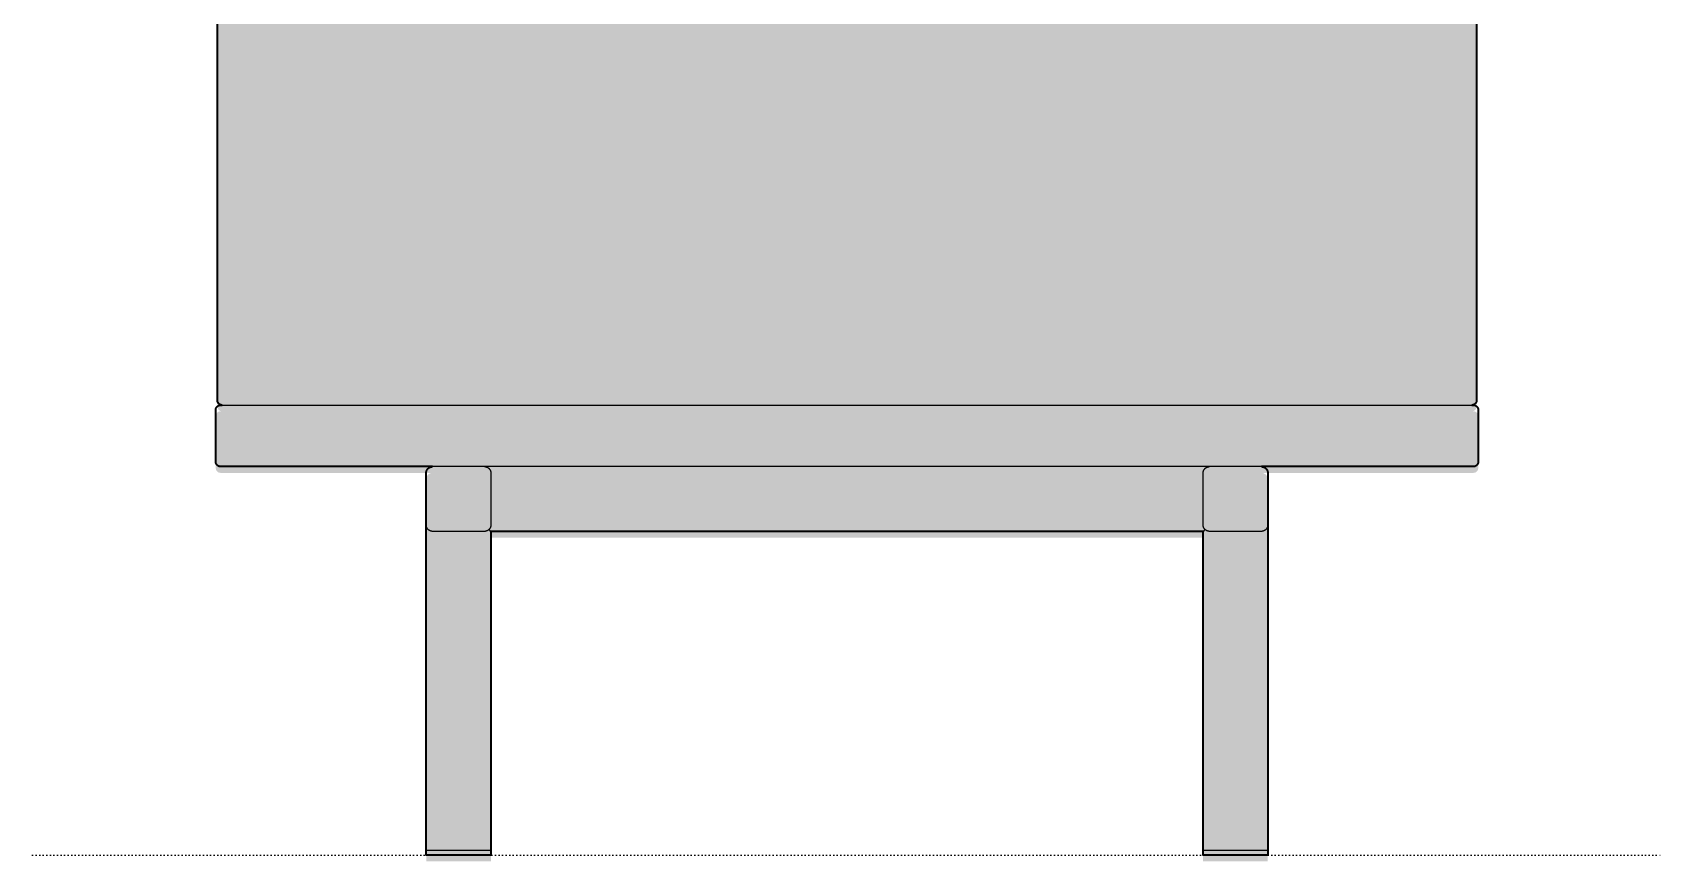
# Model space of a CAD drawing. Header units: millimetres. Extents: x 0 to 2136, y -783 to 512.
# Drawn here: x 1633 to 2136, y 0 to 256 of the extents above; entities that cross this region are included whole.
import ezdxf

# ---------------------------------------------------------------- set-up
doc = ezdxf.new("R2010")
doc.units = ezdxf.units.MM
doc.linetypes.add('Dots', pattern=[1, 0, -1])
doc.layers.add('Blocks', color=7, linetype='Continuous')
doc.layers.add('Blocks$Fill', color=7, linetype='Continuous', true_color=0xffffff)
for name, color, linetype, lineweight, true_color in [('Blocks$Inner', 7, 'Continuous', 25, 0x007f00), ('Blocks$Outline', 7, 'Continuous', 35, 0xff3f3f), ('Groud', 7, 'Dots', 25, 0x243775)]:
    doc.layers.add(name, color=color, linetype=linetype, lineweight=lineweight, true_color=true_color)

# ---------------------------------------------------------------- blocks, each defined once
blk = doc.blocks.new('Colour Floor Cabinet M w. glass door Side')
at = {"layer": 'Blocks$Fill'}
blk.add_hatch(color=256, dxfattribs=at).paths.add_polyline_path([(446.59, 135.62), (446.59, 119.52), (446.59, 119.47), (446.59, 119.42), (446.58, 119.37), (446.57, 119.32), (446.56, 119.27), (446.55, 119.22), (446.54, 119.17), (446.52, 119.12), (446.51, 119.07), (446.49, 119.02), (446.47, 118.98), (446.45, 118.93), (446.42, 118.88), (446.4, 118.84), (446.37, 118.79), (446.35, 118.75), (446.32, 118.71), (446.29, 118.67), (446.26, 118.63), (446.22, 118.59), (446.19, 118.55), (446.15, 118.51), (446.12, 118.48), (446.08, 118.44), (446.04, 118.41), (446, 118.38), (445.96, 118.35), (445.92, 118.32), (445.87, 118.29), (445.83, 118.27), (445.78, 118.24), (445.74, 118.22), (445.69, 118.2), (445.64, 118.18), (445.6, 118.16), (445.55, 118.14), (445.5, 118.13), (445.45, 118.12), (445.4, 118.11), (445.35, 118.1), (445.3, 118.09), (445.25, 118.08), (445.2, 118.08), (445.14, 118.07), (445.09, 118.07), (379.59, 118.07), (379.73, 118.07), (379.8, 118.06), (379.87, 118.06), (379.93, 118.04), (380, 118.03), (380.07, 118.02), (380.13, 118), (380.2, 117.98), (380.26, 117.96), (380.33, 117.93), (380.39, 117.91), (380.45, 117.88), (380.51, 117.85), (380.57, 117.82), (380.63, 117.78), (380.69, 117.75), (380.75, 117.71), (380.8, 117.67), (380.86, 117.63), (380.91, 117.58), (380.96, 117.54), (381.01, 117.49), (381.05, 117.44), (381.1, 117.39), (381.14, 117.34), (381.19, 117.28), (381.23, 117.23), (381.27, 117.17), (381.3, 117.11), (381.34, 117.05), (381.37, 116.99), (381.4, 116.93), (381.43, 116.87), (381.45, 116.81), (381.48, 116.74), (381.5, 116.68), (381.52, 116.61), (381.54, 116.55), (381.55, 116.48), (381.56, 116.41), (381.57, 116.35), (381.58, 116.28), (381.59, 116.21), (381.59, 116.14), (381.59, 116.07), (381.59, 100.07), (381.59, -0.43), (381.56, -0.43), (381.56, -0.43), (381.56, -0.43), (381.56, -0.43), (381.56, -0.43), (381.56, -0.43), (381.57, -0.43), (381.57, -0.43), (381.57, -0.43), (381.57, -0.43), (381.57, -0.44), (381.57, -0.44), (381.57, -0.44), (381.58, -0.44), (381.58, -0.44), (381.58, -0.44), (381.58, -0.44), (381.58, -0.44), (381.58, -0.44), (381.58, -0.45), (381.58, -0.45), (381.58, -0.45), (381.59, -0.45), (381.59, -0.45), (381.59, -0.45), (381.59, -0.45), (381.59, -0.46), (381.59, -0.46), (381.59, -0.46), (381.59, -0.46), (381.59, -0.46), (381.59, -0.46), (381.59, -0.47), (381.59, -0.47), (381.59, -0.47), (381.59, -0.47), (381.59, -0.47), (381.59, -0.47), (381.59, -0.48), (381.59, -1.88), (381.59, -1.88), (381.59, -1.88), (381.59, -1.88), (381.59, -1.88), (381.59, -1.89), (381.59, -1.89), (381.59, -1.89), (381.59, -1.89), (381.59, -1.89), (381.59, -1.89), (381.59, -1.9), (381.59, -1.9), (381.59, -1.9), (381.59, -1.9), (381.59, -1.9), (381.58, -1.9), (381.58, -1.91), (381.58, -1.91), (381.58, -1.91), (381.58, -1.91), (381.58, -1.91), (381.58, -1.91), (381.58, -1.91), (381.58, -1.91), (381.57, -1.92), (381.57, -1.92), (381.57, -1.92), (381.57, -1.92), (381.57, -1.92), (381.57, -1.92), (381.57, -1.92), (381.56, -1.92), (381.56, -1.92), (381.56, -1.92), (381.56, -1.92), (381.56, -1.92), (381.56, -1.92), (381.55, -1.92), (381.55, -1.93), (381.55, -1.93), (381.55, -1.93), (381.55, -1.93), (381.55, -1.93), (381.54, -1.93), (381.54, -1.93), (361.64, -1.93), (361.64, -1.93), (361.64, -1.93), (361.64, -1.93), (361.63, -1.93), (361.63, -1.93), (361.63, -1.92), (361.63, -1.92), (361.63, -1.92), (361.63, -1.92), (361.62, -1.92), (361.62, -1.92), (361.62, -1.92), (361.62, -1.92), (361.62, -1.92), (361.62, -1.92), (361.62, -1.92), (361.61, -1.92), (361.61, -1.92), (361.61, -1.92), (361.61, -1.91), (361.61, -1.91), (361.61, -1.91), (361.61, -1.91), (361.61, -1.91), (361.6, -1.91), (361.6, -1.91), (361.6, -1.91), (361.6, -1.9), (361.6, -1.9), (361.6, -1.9), (361.6, -1.9), (361.6, -1.9), (361.6, -1.9), (361.6, -1.89), (361.6, -1.89), (361.6, -1.89), (361.6, -1.89), (361.59, -1.89), (361.59, -1.89), (361.59, -1.88), (361.59, -1.88), (361.59, -1.88), (361.59, -1.88), (361.59, -1.88), (361.59, -1.88), (361.59, -0.47), (361.59, -0.47), (361.59, -0.47), (361.59, -0.47), (361.59, -0.47), (361.59, -0.47), (361.59, -0.46), (361.6, -0.46), (361.6, -0.46), (361.6, -0.46), (361.6, -0.46), (361.6, -0.46), (361.6, -0.45), (361.6, -0.45), (361.6, -0.45), (361.6, -0.45), (361.6, -0.45), (361.6, -0.45), (361.6, -0.45), (361.6, -0.44), (361.61, -0.44), (361.61, -0.44), (361.61, -0.44), (361.61, -0.44), (361.61, -0.44), (361.61, -0.44), (361.61, -0.44), (361.61, -0.44), (361.62, -0.43), (361.62, -0.43), (361.62, -0.43), (361.62, -0.43), (361.62, -0.43), (361.62, -0.43), (361.62, -0.43), (361.63, -0.43), (361.63, -0.43), (361.63, -0.43), (361.63, -0.43), (361.63, -0.43), (361.63, -0.43), (361.63, -0.43), (361.59, -0.43), (361.59, 98.07), (141.59, 98.07), (141.59, -0.43), (141.56, -0.43), (141.56, -0.43), (141.56, -0.43), (141.56, -0.43), (141.56, -0.43), (141.56, -0.43), (141.57, -0.43), (141.57, -0.43), (141.57, -0.43), (141.57, -0.43), (141.57, -0.44), (141.57, -0.44), (141.57, -0.44), (141.58, -0.44), (141.58, -0.44), (141.58, -0.44), (141.58, -0.44), (141.58, -0.44), (141.58, -0.44), (141.58, -0.45), (141.58, -0.45), (141.58, -0.45), (141.59, -0.45), (141.59, -0.45), (141.59, -0.45), (141.59, -0.45), (141.59, -0.46), (141.59, -0.46), (141.59, -0.46), (141.59, -0.46), (141.59, -0.46), (141.59, -0.46), (141.59, -0.47), (141.59, -0.47), (141.59, -0.47), (141.59, -0.47), (141.59, -0.47), (141.59, -0.47), (141.59, -0.48), (141.59, -1.88), (141.59, -1.88), (141.59, -1.88), (141.59, -1.88), (141.59, -1.88), (141.59, -1.89), (141.59, -1.89), (141.59, -1.89), (141.59, -1.89), (141.59, -1.89), (141.59, -1.89), (141.59, -1.9), (141.59, -1.9), (141.59, -1.9), (141.59, -1.9), (141.59, -1.9), (141.58, -1.9), (141.58, -1.91), (141.58, -1.91), (141.58, -1.91), (141.58, -1.91), (141.58, -1.91), (141.58, -1.91), (141.58, -1.91), (141.58, -1.91), (141.57, -1.92), (141.57, -1.92), (141.57, -1.92), (141.57, -1.92), (141.57, -1.92), (141.57, -1.92), (141.57, -1.92), (141.56, -1.92), (141.56, -1.92), (141.56, -1.92), (141.56, -1.92), (141.56, -1.92), (141.56, -1.92), (141.55, -1.92), (141.55, -1.93), (141.55, -1.93), (141.55, -1.93), (141.55, -1.93), (141.55, -1.93), (141.54, -1.93), (141.54, -1.93), (121.64, -1.93), (121.64, -1.93), (121.64, -1.93), (121.64, -1.93), (121.63, -1.93), (121.63, -1.93), (121.63, -1.92), (121.63, -1.92), (121.63, -1.92), (121.63, -1.92), (121.62, -1.92), (121.62, -1.92), (121.62, -1.92), (121.62, -1.92), (121.62, -1.92), (121.62, -1.92), (121.62, -1.92), (121.61, -1.92), (121.61, -1.92), (121.61, -1.92), (121.61, -1.91), (121.61, -1.91), (121.61, -1.91), (121.61, -1.91), (121.61, -1.91), (121.6, -1.91), (121.6, -1.91), (121.6, -1.91), (121.6, -1.9), (121.6, -1.9), (121.6, -1.9), (121.6, -1.9), (121.6, -1.9), (121.6, -1.9), (121.6, -1.89), (121.6, -1.89), (121.6, -1.89), (121.6, -1.89), (121.59, -1.89), (121.59, -1.89), (121.59, -1.88), (121.59, -1.88), (121.59, -1.88), (121.59, -1.88), (121.59, -1.88), (121.59, -1.88), (121.59, -0.47), (121.59, -0.47), (121.59, -0.47), (121.59, -0.47), (121.59, -0.47), (121.59, -0.47), (121.59, -0.46), (121.6, -0.46), (121.6, -0.46), (121.6, -0.46), (121.6, -0.46), (121.6, -0.46), (121.6, -0.45), (121.6, -0.45), (121.6, -0.45), (121.6, -0.45), (121.6, -0.45), (121.6, -0.45), (121.6, -0.45), (121.6, -0.44), (121.61, -0.44), (121.61, -0.44), (121.61, -0.44), (121.61, -0.44), (121.61, -0.44), (121.61, -0.44), (121.61, -0.44), (121.61, -0.44), (121.62, -0.43), (121.62, -0.43), (121.62, -0.43), (121.62, -0.43), (121.62, -0.43), (121.62, -0.43), (121.62, -0.43), (121.63, -0.43), (121.63, -0.43), (121.63, -0.43), (121.63, -0.43), (121.63, -0.43), (121.63, -0.43), (121.63, -0.43), (121.59, -0.43), (121.59, 100.07), (121.59, 116.14), (121.6, 116.21), (121.6, 116.28), (121.61, 116.35), (121.62, 116.41), (121.63, 116.48), (121.65, 116.55), (121.67, 116.61), (121.69, 116.68), (121.71, 116.74), (121.73, 116.81), (121.76, 116.87), (121.79, 116.93), (121.82, 116.99), (121.85, 117.05), (121.88, 117.11), (121.92, 117.17), (121.96, 117.23), (122, 117.28), (122.04, 117.34), (122.09, 117.39), (122.13, 117.44), (122.18, 117.49), (122.23, 117.54), (122.28, 117.58), (122.33, 117.63), (122.38, 117.67), (122.44, 117.71), (122.5, 117.75), (122.55, 117.78), (122.61, 117.82), (122.67, 117.85), (122.73, 117.88), (122.8, 117.91), (122.86, 117.93), (122.92, 117.96), (122.99, 117.98), (123.05, 118), (123.12, 118.02), (123.19, 118.03), (123.25, 118.04), (123.32, 118.06), (123.39, 118.06), (123.46, 118.07), (123.52, 118.07), (123.59, 118.07), (58.04, 118.07), (57.99, 118.08), (57.94, 118.08), (57.89, 118.09), (57.84, 118.1), (57.79, 118.11), (57.74, 118.12), (57.69, 118.13), (57.64, 118.14), (57.59, 118.16), (57.54, 118.18), (57.5, 118.2), (57.45, 118.22), (57.4, 118.24), (57.36, 118.27), (57.31, 118.29), (57.27, 118.32), (57.23, 118.35), (57.19, 118.38), (57.15, 118.41), (57.11, 118.44), (57.07, 118.48), (57.03, 118.51), (57, 118.55), (56.96, 118.59), (56.93, 118.63), (56.9, 118.67), (56.87, 118.71), (56.84, 118.75), (56.81, 118.79), (56.79, 118.84), (56.76, 118.88), (56.74, 118.93), (56.72, 118.98), (56.7, 119.02), (56.68, 119.07), (56.66, 119.12), (56.65, 119.17), (56.64, 119.22), (56.62, 119.27), (56.61, 119.32), (56.61, 119.37), (56.6, 119.42), (56.6, 119.47), (56.59, 119.52), (56.59, 119.57), (56.59, 135.62), (56.6, 135.68), (56.6, 135.73), (56.61, 135.78), (56.61, 135.83), (56.62, 135.88), (56.64, 135.93), (56.65, 135.98), (56.66, 136.03), (56.68, 136.08), (56.7, 136.12), (56.72, 136.17), (56.74, 136.22), (56.76, 136.26), (56.79, 136.31), (56.81, 136.35), (56.84, 136.4), (56.87, 136.44), (56.9, 136.48), (56.93, 136.52), (56.96, 136.56), (57, 136.6), (57.03, 136.63), (57.07, 136.67), (57.11, 136.7), (57.15, 136.74), (57.19, 136.77), (57.23, 136.8), (57.27, 136.83), (57.31, 136.86), (57.36, 136.88), (57.4, 136.91), (57.45, 136.93), (57.5, 136.95), (57.54, 136.97), (57.59, 136.99), (57.64, 137), (57.69, 137.02), (57.74, 137.03), (57.79, 137.04), (57.84, 137.05), (57.89, 137.06), (57.94, 137.07), (57.99, 137.07), (58.04, 137.07), (58.09, 137.07), (58.54, 137.07), (58.44, 137.08), (58.39, 137.09), (58.34, 137.1), (58.29, 137.11), (58.24, 137.12), (58.19, 137.13), (58.14, 137.14), (58.09, 137.16), (58.04, 137.18), (58, 137.2), (57.95, 137.22), (57.9, 137.24), (57.86, 137.27), (57.81, 137.29), (57.77, 137.32), (57.73, 137.35), (57.69, 137.38), (57.65, 137.41), (57.61, 137.44), (57.57, 137.48), (57.53, 137.51), (57.5, 137.55), (57.46, 137.59), (57.43, 137.63), (57.4, 137.67), (57.37, 137.71), (57.34, 137.75), (57.31, 137.79), (57.29, 137.84), (57.26, 137.88), (57.24, 137.93), (57.22, 137.98), (57.2, 138.02), (57.18, 138.07), (57.16, 138.12), (57.15, 138.17), (57.14, 138.22), (57.12, 138.27), (57.11, 138.32), (57.11, 138.37), (57.1, 138.42), (57.1, 138.47), (57.09, 138.52), (57.09, 138.57), (57.09, 487.62), (57.1, 487.68), (57.1, 487.73), (57.11, 487.78), (57.11, 487.83), (57.12, 487.88), (57.14, 487.93), (57.15, 487.98), (57.16, 488.03), (57.18, 488.08), (57.2, 488.12), (57.22, 488.17), (57.24, 488.22), (57.26, 488.26), (57.29, 488.31), (57.31, 488.35), (57.34, 488.4), (57.37, 488.44), (57.4, 488.48), (57.43, 488.52), (57.46, 488.56), (57.5, 488.6), (57.53, 488.63), (57.57, 488.67), (57.61, 488.7), (57.65, 488.74), (57.69, 488.77), (57.73, 488.8), (57.77, 488.83), (57.81, 488.86), (57.86, 488.88), (57.9, 488.91), (57.95, 488.93), (58, 488.95), (58.04, 488.97), (58.09, 488.99), (58.14, 489), (58.19, 489.02), (58.24, 489.03), (58.29, 489.04), (58.34, 489.05), (58.39, 489.06), (58.44, 489.07), (58.49, 489.07), (58.54, 489.07), (58.04, 489.07), (57.99, 489.08), (57.94, 489.08), (57.89, 489.09), (57.84, 489.1), (57.79, 489.11), (57.74, 489.12), (57.69, 489.13), (57.64, 489.14), (57.59, 489.16), (57.54, 489.18), (57.5, 489.2), (57.45, 489.22), (57.4, 489.24), (57.36, 489.27), (57.31, 489.29), (57.27, 489.32), (57.23, 489.35), (57.19, 489.38), (57.15, 489.41), (57.11, 489.44), (57.07, 489.48), (57.03, 489.51), (57, 489.55), (56.96, 489.59), (56.93, 489.63), (56.9, 489.67), (56.87, 489.71), (56.84, 489.75), (56.81, 489.79), (56.79, 489.84), (56.76, 489.88), (56.74, 489.93), (56.72, 489.98), (56.7, 490.02), (56.68, 490.07), (56.66, 490.12), (56.65, 490.17), (56.64, 490.22), (56.62, 490.27), (56.61, 490.32), (56.61, 490.37), (56.6, 490.42), (56.6, 490.47), (56.59, 490.52), (56.59, 490.57), (56.59, 506.62), (56.6, 506.68), (56.6, 506.73), (56.61, 506.78), (56.61, 506.83), (56.62, 506.88), (56.64, 506.93), (56.65, 506.98), (56.66, 507.03), (56.68, 507.08), (56.7, 507.12), (56.72, 507.17), (56.74, 507.22), (56.76, 507.26), (56.79, 507.31), (56.81, 507.35), (56.84, 507.4), (56.87, 507.44), (56.9, 507.48), (56.93, 507.52), (56.96, 507.56), (57, 507.6), (57.03, 507.63), (57.07, 507.67), (57.11, 507.7), (57.15, 507.74), (57.19, 507.77), (57.23, 507.8), (57.27, 507.83), (57.31, 507.86), (57.36, 507.88), (57.4, 507.91), (57.45, 507.93), (57.5, 507.95), (57.54, 507.97), (57.59, 507.99), (57.64, 508), (57.69, 508.02), (57.74, 508.03), (57.79, 508.04), (57.84, 508.05), (57.89, 508.06), (57.94, 508.07), (57.99, 508.07), (58.04, 508.07), (58.09, 508.07), (445.14, 508.07), (445.2, 508.07), (445.25, 508.07), (445.3, 508.06), (445.35, 508.05), (445.4, 508.04), (445.45, 508.03), (445.5, 508.02), (445.55, 508), (445.6, 507.99), (445.64, 507.97), (445.69, 507.95), (445.74, 507.93), (445.78, 507.91), (445.83, 507.88), (445.87, 507.86), (445.92, 507.83), (445.96, 507.8), (446, 507.77), (446.04, 507.74), (446.08, 507.7), (446.12, 507.67), (446.15, 507.63), (446.19, 507.6), (446.22, 507.56), (446.26, 507.52), (446.29, 507.48), (446.32, 507.44), (446.35, 507.4), (446.37, 507.35), (446.4, 507.31), (446.42, 507.26), (446.45, 507.22), (446.47, 507.17), (446.49, 507.12), (446.51, 507.08), (446.52, 507.03), (446.54, 506.98), (446.55, 506.93), (446.56, 506.88), (446.57, 506.83), (446.58, 506.78), (446.59, 506.73), (446.59, 506.68), (446.59, 506.62), (446.59, 506.57), (446.59, 490.52), (446.59, 490.47), (446.59, 490.42), (446.58, 490.37), (446.57, 490.32), (446.56, 490.27), (446.55, 490.22), (446.54, 490.17), (446.52, 490.12), (446.51, 490.07), (446.49, 490.02), (446.47, 489.98), (446.45, 489.93), (446.42, 489.88), (446.4, 489.84), (446.37, 489.79), (446.35, 489.75), (446.32, 489.71), (446.29, 489.67), (446.26, 489.63), (446.22, 489.59), (446.19, 489.55), (446.15, 489.51), (446.12, 489.48), (446.08, 489.44), (446.04, 489.41), (446, 489.38), (445.96, 489.35), (445.92, 489.32), (445.87, 489.29), (445.83, 489.27), (445.78, 489.24), (445.74, 489.22), (445.69, 489.2), (445.64, 489.18), (445.6, 489.16), (445.55, 489.14), (445.5, 489.13), (445.45, 489.12), (445.4, 489.11), (445.35, 489.1), (445.3, 489.09), (445.25, 489.08), (445.2, 489.08), (445.14, 489.07), (444.64, 489.07), (444.75, 489.07), (444.8, 489.06), (444.85, 489.05), (444.9, 489.04), (444.95, 489.03), (445, 489.02), (445.05, 489), (445.1, 488.99), (445.14, 488.97), (445.19, 488.95), (445.24, 488.93), (445.28, 488.91), (445.33, 488.88), (445.37, 488.86), (445.42, 488.83), (445.46, 488.8), (445.5, 488.77), (445.54, 488.74), (445.58, 488.7), (445.62, 488.67), (445.65, 488.63), (445.69, 488.6), (445.72, 488.56), (445.76, 488.52), (445.79, 488.48), (445.82, 488.44), (445.85, 488.4), (445.87, 488.35), (445.9, 488.31), (445.92, 488.26), (445.95, 488.22), (445.97, 488.17), (445.99, 488.12), (446.01, 488.08), (446.02, 488.03), (446.04, 487.98), (446.05, 487.93), (446.06, 487.88), (446.07, 487.83), (446.08, 487.78), (446.09, 487.73), (446.09, 487.68), (446.09, 487.62), (446.09, 487.57), (446.09, 138.52), (446.09, 138.47), (446.09, 138.42), (446.08, 138.37), (446.07, 138.32), (446.06, 138.27), (446.05, 138.22), (446.04, 138.17), (446.02, 138.12), (446.01, 138.07), (445.99, 138.02), (445.97, 137.98), (445.95, 137.93), (445.92, 137.88), (445.9, 137.84), (445.87, 137.79), (445.85, 137.75), (445.82, 137.71), (445.79, 137.67), (445.76, 137.63), (445.72, 137.59), (445.69, 137.55), (445.65, 137.51), (445.62, 137.48), (445.58, 137.44), (445.54, 137.41), (445.5, 137.38), (445.46, 137.35), (445.42, 137.32), (445.37, 137.29), (445.33, 137.27), (445.28, 137.24), (445.24, 137.22), (445.19, 137.2), (445.14, 137.18), (445.1, 137.16), (445.05, 137.14), (445, 137.13), (444.95, 137.12), (444.9, 137.11), (444.85, 137.1), (444.8, 137.09), (444.75, 137.08), (444.7, 137.08), (444.64, 137.07), (445.14, 137.07), (445.2, 137.07), (445.25, 137.07), (445.3, 137.06), (445.35, 137.05), (445.4, 137.04), (445.45, 137.03), (445.5, 137.02), (445.55, 137), (445.6, 136.99), (445.64, 136.97), (445.69, 136.95), (445.74, 136.93), (445.78, 136.91), (445.83, 136.88), (445.87, 136.86), (445.92, 136.83), (445.96, 136.8), (446, 136.77), (446.04, 136.74), (446.08, 136.7), (446.12, 136.67), (446.15, 136.63), (446.19, 136.6), (446.22, 136.56), (446.26, 136.52), (446.29, 136.48), (446.32, 136.44), (446.35, 136.4), (446.37, 136.35), (446.4, 136.31), (446.42, 136.26), (446.45, 136.22), (446.47, 136.17), (446.49, 136.12), (446.51, 136.08), (446.52, 136.03), (446.54, 135.98), (446.55, 135.93), (446.56, 135.88), (446.57, 135.83), (446.58, 135.78), (446.59, 135.73), (446.59, 135.68)], flags=0)
at = {"layer": 'Blocks$Inner'}
for points in [[(58.59, 139), (58.54, 139), (58.49, 139), (58.44, 139.01), (58.39, 139.01), (58.34, 139.02), (58.29, 139.03), (58.24, 139.04), (58.19, 139.06), (58.14, 139.07), (58.09, 139.09), (58.04, 139.1), (58, 139.12), (57.95, 139.15), (57.9, 139.17), (57.86, 139.19), (57.81, 139.22), (57.77, 139.25), (57.73, 139.27), (57.69, 139.3), (57.65, 139.34), (57.61, 139.37), (57.57, 139.4), (57.53, 139.44), (57.5, 139.48), (57.46, 139.51), (57.43, 139.55), (57.4, 139.59), (57.37, 139.63), (57.34, 139.68), (57.31, 139.72), (57.29, 139.76), (57.26, 139.81), (57.24, 139.86), (57.22, 139.9), (57.2, 139.95), (57.18, 140), (57.16, 140.05), (57.15, 140.1), (57.14, 140.14), (57.12, 140.19), (57.11, 140.25), (57.11, 140.3), (57.1, 140.35), (57.1, 140.4), (57.09, 140.45), (57.09, 140.5), (57.09, 489.5)], [(446.09, 489.5), (446.09, 140.5), (446.09, 140.45), (446.09, 140.4), (446.09, 140.35), (446.08, 140.3), (446.07, 140.25), (446.06, 140.19), (446.05, 140.14), (446.04, 140.1), (446.02, 140.05), (446.01, 140), (445.99, 139.95), (445.97, 139.9), (445.95, 139.86), (445.92, 139.81), (445.9, 139.76), (445.87, 139.72), (445.85, 139.68), (445.82, 139.63), (445.79, 139.59), (445.76, 139.55), (445.72, 139.51), (445.69, 139.48), (445.65, 139.44), (445.62, 139.4), (445.58, 139.37), (445.54, 139.34), (445.5, 139.3), (445.46, 139.27), (445.42, 139.25), (445.37, 139.22), (445.33, 139.19), (445.28, 139.17), (445.24, 139.15), (445.19, 139.12), (445.14, 139.1), (445.1, 139.09), (445.05, 139.07), (445, 139.06), (444.95, 139.04), (444.9, 139.03), (444.85, 139.02), (444.8, 139.01), (444.75, 139.01), (444.7, 139), (444.64, 139), (444.59, 139)], [(123.59, 120), (123.52, 120), (123.46, 120), (123.39, 119.99), (123.32, 119.98), (123.25, 119.97), (123.19, 119.96), (123.12, 119.94), (123.05, 119.93), (122.99, 119.91), (122.92, 119.88), (122.86, 119.86), (122.8, 119.83), (122.73, 119.81), (122.67, 119.78), (122.61, 119.74), (122.55, 119.71), (122.5, 119.67), (122.44, 119.63), (122.38, 119.59), (122.33, 119.55), (122.28, 119.51), (122.23, 119.46), (122.18, 119.41), (122.13, 119.37), (122.09, 119.31), (122.04, 119.26), (122, 119.21), (121.96, 119.15), (121.92, 119.1), (121.88, 119.04), (121.85, 118.98), (121.82, 118.92), (121.79, 118.86), (121.76, 118.8), (121.73, 118.73), (121.71, 118.67), (121.69, 118.61), (121.67, 118.54), (121.65, 118.47), (121.63, 118.41), (121.62, 118.34), (121.61, 118.27), (121.6, 118.2), (121.6, 118.14), (121.59, 118.07), (121.59, 118), (121.59, 102)], [(139.59, 120), (139.66, 120), (139.73, 120), (139.8, 119.99), (139.87, 119.98), (139.93, 119.97), (140, 119.96), (140.07, 119.94), (140.13, 119.93), (140.2, 119.91), (140.26, 119.88), (140.33, 119.86), (140.39, 119.83), (140.45, 119.81), (140.51, 119.78), (140.57, 119.74), (140.63, 119.71), (140.69, 119.67), (140.75, 119.63), (140.8, 119.59), (140.86, 119.55), (140.91, 119.51), (140.96, 119.46), (141.01, 119.41), (141.05, 119.37), (141.1, 119.31), (141.14, 119.26), (141.19, 119.21), (141.23, 119.15), (141.27, 119.1), (141.3, 119.04), (141.34, 118.98), (141.37, 118.92), (141.4, 118.86), (141.43, 118.8), (141.45, 118.73), (141.48, 118.67), (141.5, 118.61), (141.52, 118.54), (141.54, 118.47), (141.55, 118.41), (141.56, 118.34), (141.57, 118.27), (141.58, 118.2), (141.59, 118.14), (141.59, 118.07), (141.59, 118), (141.59, 102), (141.59, 101.93), (141.59, 101.86), (141.58, 101.8), (141.57, 101.73), (141.56, 101.66), (141.55, 101.59), (141.54, 101.53), (141.52, 101.46), (141.5, 101.39), (141.48, 101.33), (141.45, 101.27), (141.43, 101.2), (141.4, 101.14), (141.37, 101.08), (141.34, 101.02), (141.3, 100.96), (141.27, 100.9), (141.23, 100.85), (141.19, 100.79), (141.14, 100.74), (141.1, 100.69), (141.05, 100.63), (141.01, 100.59), (140.96, 100.54), (140.91, 100.49), (140.86, 100.45), (140.8, 100.41), (140.75, 100.37), (140.69, 100.33), (140.63, 100.29), (140.57, 100.26), (140.51, 100.22), (140.45, 100.19), (140.39, 100.17), (140.33, 100.14), (140.26, 100.12), (140.2, 100.09), (140.13, 100.07), (140.07, 100.06), (140, 100.04), (139.93, 100.03), (139.87, 100.02), (139.8, 100.01), (139.73, 100), (139.66, 100), (139.59, 100), (123.59, 100), (123.52, 100), (123.46, 100), (123.39, 100.01), (123.32, 100.02), (123.25, 100.03), (123.19, 100.04), (123.12, 100.06), (123.05, 100.07), (122.99, 100.09), (122.92, 100.12), (122.86, 100.14), (122.8, 100.17), (122.73, 100.19), (122.67, 100.22), (122.61, 100.26), (122.55, 100.29), (122.5, 100.33), (122.44, 100.37), (122.38, 100.41), (122.33, 100.45), (122.28, 100.49), (122.23, 100.54), (122.18, 100.59), (122.13, 100.63), (122.09, 100.69), (122.04, 100.74), (122, 100.79), (121.96, 100.85), (121.92, 100.9), (121.88, 100.96), (121.85, 101.02), (121.82, 101.08), (121.79, 101.14), (121.76, 101.2), (121.73, 101.27), (121.71, 101.33), (121.69, 101.39), (121.67, 101.46), (121.65, 101.53), (121.63, 101.59), (121.62, 101.66), (121.61, 101.73), (121.6, 101.8), (121.6, 101.86), (121.59, 101.93), (121.59, 102), (121.59, 1.5), (121.64, 1.5), (123.59, 1.5), (139.59, 1.5), (141.54, 1.5), (141.59, 1.5), (141.59, 100)], [(362.18, 100.59), (362.13, 100.63), (362.09, 100.69), (362.04, 100.74), (362, 100.79), (361.96, 100.85), (361.92, 100.9), (361.88, 100.96), (361.85, 101.02), (361.82, 101.08), (361.79, 101.14), (361.76, 101.2), (361.73, 101.27), (361.71, 101.33), (361.69, 101.39), (361.67, 101.46), (361.65, 101.53), (361.63, 101.59), (361.62, 101.66), (361.61, 101.73), (361.6, 101.8), (361.6, 101.86), (361.59, 101.93), (361.59, 102), (361.59, 118), (361.59, 118.07), (361.6, 118.14), (361.6, 118.2), (361.61, 118.27), (361.62, 118.34), (361.63, 118.41), (361.65, 118.47), (361.67, 118.54), (361.69, 118.61), (361.71, 118.67), (361.73, 118.73), (361.76, 118.8), (361.79, 118.86), (361.82, 118.92), (361.85, 118.98), (361.88, 119.04), (361.92, 119.1), (361.96, 119.15), (362, 119.21), (362.04, 119.26), (362.09, 119.31), (362.13, 119.37), (362.18, 119.41), (362.23, 119.46), (362.28, 119.51), (362.33, 119.55), (362.38, 119.59), (362.44, 119.63), (362.5, 119.67), (362.55, 119.71), (362.61, 119.74), (362.67, 119.78), (362.73, 119.81), (362.8, 119.83), (362.86, 119.86), (362.92, 119.88), (362.99, 119.91), (363.05, 119.93), (363.12, 119.94), (363.19, 119.96), (363.25, 119.97), (363.32, 119.98), (363.39, 119.99), (363.46, 120), (363.52, 120), (363.59, 120)], [(381.59, 102), (381.59, 118), (381.59, 118.07), (381.59, 118.14), (381.58, 118.2), (381.57, 118.27), (381.56, 118.34), (381.55, 118.41), (381.54, 118.47), (381.52, 118.54), (381.5, 118.61), (381.48, 118.67), (381.45, 118.73), (381.43, 118.8), (381.4, 118.86), (381.37, 118.92), (381.34, 118.98), (381.3, 119.04), (381.27, 119.1), (381.23, 119.15), (381.19, 119.21), (381.14, 119.26), (381.1, 119.31), (381.05, 119.37), (381.01, 119.41), (380.96, 119.46), (380.91, 119.51), (380.86, 119.55), (380.8, 119.59), (380.75, 119.63), (380.69, 119.67), (380.63, 119.71), (380.57, 119.74), (380.51, 119.78), (380.45, 119.81), (380.39, 119.83), (380.33, 119.86), (380.26, 119.88), (380.2, 119.91), (380.13, 119.93), (380.07, 119.94), (380, 119.96), (379.93, 119.97), (379.87, 119.98), (379.8, 119.99), (379.73, 120), (379.66, 120), (379.59, 120)], [(361.59, 100), (141.59, 100), (141.01, 100.59)], [(141.54, 1.5), (141.54, 1.5), (141.55, 1.5), (141.55, 1.5), (141.55, 1.5), (141.55, 1.5), (141.55, 1.5), (141.55, 1.5), (141.56, 1.5), (141.56, 1.5), (141.56, 1.5), (141.56, 1.5), (141.56, 1.5), (141.56, 1.5), (141.57, 1.49), (141.57, 1.49), (141.57, 1.49), (141.57, 1.49), (141.57, 1.49), (141.57, 1.49), (141.57, 1.49), (141.58, 1.49), (141.58, 1.49), (141.58, 1.49), (141.58, 1.48), (141.58, 1.48), (141.58, 1.48), (141.58, 1.48), (141.58, 1.48), (141.58, 1.48), (141.59, 1.48), (141.59, 1.47), (141.59, 1.47), (141.59, 1.47), (141.59, 1.47), (141.59, 1.47), (141.59, 1.47), (141.59, 1.47), (141.59, 1.46), (141.59, 1.46), (141.59, 1.46), (141.59, 1.46), (141.59, 1.46), (141.59, 1.46), (141.59, 1.45), (141.59, 1.45), (141.59, 1.45), (141.59, 0.05), (141.59, 0.05), (141.59, 0.05), (141.59, 0.04), (141.59, 0.04), (141.59, 0.04), (141.59, 0.04), (141.59, 0.04), (141.59, 0.04), (141.59, 0.03), (141.59, 0.03), (141.59, 0.03), (141.59, 0.03), (141.59, 0.03), (141.59, 0.03), (141.59, 0.03), (141.59, 0.02), (141.58, 0.02), (141.58, 0.02), (141.58, 0.02), (141.58, 0.02), (141.58, 0.02), (141.58, 0.02), (141.58, 0.01), (141.58, 0.01), (141.58, 0.01), (141.57, 0.01), (141.57, 0.01), (141.57, 0.01), (141.57, 0.01), (141.57, 0.01), (141.57, 0.01), (141.57, 0.01), (141.56, 0), (141.56, 0), (141.56, 0), (141.56, 0), (141.56, 0), (141.56, 0), (141.55, 0), (141.55, 0), (141.55, 0), (141.55, 0), (141.55, 0), (141.55, 0), (141.54, 0), (141.54, 0), (139.59, 0), (123.59, 0), (121.64, 0), (121.64, 0), (121.64, 0), (121.64, 0), (121.64, 0), (121.63, 0), (121.63, 0), (121.63, 0), (121.63, 0), (121.63, 0), (121.63, 0), (121.62, 0), (121.62, 0), (121.62, 0), (121.62, 0.01), (121.62, 0.01), (121.62, 0.01), (121.62, 0.01), (121.61, 0.01), (121.61, 0.01), (121.61, 0.01), (121.61, 0.01), (121.61, 0.01), (121.61, 0.01), (121.61, 0.02), (121.61, 0.02), (121.6, 0.02), (121.6, 0.02), (121.6, 0.02), (121.6, 0.02), (121.6, 0.02), (121.6, 0.03), (121.6, 0.03), (121.6, 0.03), (121.6, 0.03), (121.6, 0.03), (121.6, 0.03), (121.6, 0.03), (121.6, 0.04), (121.59, 0.04), (121.59, 0.04), (121.59, 0.04), (121.59, 0.04), (121.59, 0.04), (121.59, 0.05), (121.59, 0.05), (121.59, 0.05), (121.59, 1.45), (121.59, 1.45), (121.59, 1.45), (121.59, 1.46), (121.59, 1.46), (121.59, 1.46), (121.59, 1.46), (121.59, 1.46), (121.6, 1.46), (121.6, 1.47), (121.6, 1.47), (121.6, 1.47), (121.6, 1.47), (121.6, 1.47), (121.6, 1.47), (121.6, 1.47), (121.6, 1.48), (121.6, 1.48), (121.6, 1.48), (121.6, 1.48), (121.6, 1.48), (121.61, 1.48), (121.61, 1.48), (121.61, 1.49), (121.61, 1.49), (121.61, 1.49), (121.61, 1.49), (121.61, 1.49), (121.61, 1.49), (121.62, 1.49), (121.62, 1.49), (121.62, 1.49), (121.62, 1.49), (121.62, 1.5), (121.62, 1.5), (121.62, 1.5), (121.63, 1.5), (121.63, 1.5), (121.63, 1.5), (121.63, 1.5), (121.63, 1.5), (121.63, 1.5), (121.64, 1.5), (121.64, 1.5), (121.64, 1.5), (121.64, 1.5), (121.64, 1.5)], [(381.54, 1.5), (381.54, 1.5), (381.55, 1.5), (381.55, 1.5), (381.55, 1.5), (381.55, 1.5), (381.55, 1.5), (381.55, 1.5), (381.56, 1.5), (381.56, 1.5), (381.56, 1.5), (381.56, 1.5), (381.56, 1.5), (381.56, 1.5), (381.57, 1.49), (381.57, 1.49), (381.57, 1.49), (381.57, 1.49), (381.57, 1.49), (381.57, 1.49), (381.57, 1.49), (381.58, 1.49), (381.58, 1.49), (381.58, 1.49), (381.58, 1.48), (381.58, 1.48), (381.58, 1.48), (381.58, 1.48), (381.58, 1.48), (381.58, 1.48), (381.59, 1.48), (381.59, 1.47), (381.59, 1.47), (381.59, 1.47), (381.59, 1.47), (381.59, 1.47), (381.59, 1.47), (381.59, 1.47), (381.59, 1.46), (381.59, 1.46), (381.59, 1.46), (381.59, 1.46), (381.59, 1.46), (381.59, 1.46), (381.59, 1.45), (381.59, 1.45), (381.59, 1.45), (381.59, 0.05), (381.59, 0.05), (381.59, 0.05), (381.59, 0.04), (381.59, 0.04), (381.59, 0.04), (381.59, 0.04), (381.59, 0.04), (381.59, 0.04), (381.59, 0.03), (381.59, 0.03), (381.59, 0.03), (381.59, 0.03), (381.59, 0.03), (381.59, 0.03), (381.59, 0.03), (381.59, 0.02), (381.58, 0.02), (381.58, 0.02), (381.58, 0.02), (381.58, 0.02), (381.58, 0.02), (381.58, 0.02), (381.58, 0.01), (381.58, 0.01), (381.58, 0.01), (381.57, 0.01), (381.57, 0.01), (381.57, 0.01), (381.57, 0.01), (381.57, 0.01), (381.57, 0.01), (381.57, 0.01), (381.56, 0), (381.56, 0), (381.56, 0), (381.56, 0), (381.56, 0), (381.56, 0), (381.55, 0), (381.55, 0), (381.55, 0), (381.55, 0), (381.55, 0), (381.55, 0), (381.54, 0), (381.54, 0), (379.59, 0), (363.59, 0), (361.64, 0), (361.64, 0), (361.64, 0), (361.64, 0), (361.64, 0), (361.63, 0), (361.63, 0), (361.63, 0), (361.63, 0), (361.63, 0), (361.63, 0), (361.62, 0), (361.62, 0), (361.62, 0), (361.62, 0.01), (361.62, 0.01), (361.62, 0.01), (361.62, 0.01), (361.61, 0.01), (361.61, 0.01), (361.61, 0.01), (361.61, 0.01), (361.61, 0.01), (361.61, 0.01), (361.61, 0.02), (361.61, 0.02), (361.6, 0.02), (361.6, 0.02), (361.6, 0.02), (361.6, 0.02), (361.6, 0.02), (361.6, 0.03), (361.6, 0.03), (361.6, 0.03), (361.6, 0.03), (361.6, 0.03), (361.6, 0.03), (361.6, 0.03), (361.6, 0.04), (361.59, 0.04), (361.59, 0.04), (361.59, 0.04), (361.59, 0.04), (361.59, 0.04), (361.59, 0.05), (361.59, 0.05), (361.59, 0.05), (361.59, 1.45), (361.59, 1.45), (361.59, 1.45), (361.59, 1.46), (361.59, 1.46), (361.59, 1.46), (361.59, 1.46), (361.59, 1.46), (361.6, 1.46), (361.6, 1.47), (361.6, 1.47), (361.6, 1.47), (361.6, 1.47), (361.6, 1.47), (361.6, 1.47), (361.6, 1.47), (361.6, 1.48), (361.6, 1.48), (361.6, 1.48), (361.6, 1.48), (361.6, 1.48), (361.61, 1.48), (361.61, 1.48), (361.61, 1.49), (361.61, 1.49), (361.61, 1.49), (361.61, 1.49), (361.61, 1.49), (361.61, 1.49), (361.62, 1.49), (361.62, 1.49), (361.62, 1.49), (361.62, 1.49), (361.62, 1.5), (361.62, 1.5), (361.62, 1.5), (361.63, 1.5), (361.63, 1.5), (361.63, 1.5), (361.63, 1.5), (361.63, 1.5), (361.63, 1.5), (361.64, 1.5), (361.64, 1.5), (361.64, 1.5), (361.64, 1.5), (361.64, 1.5)]]:
    blk.add_lwpolyline(points, dxfattribs=at)
for points in [[(446.59, 137.55), (446.59, 137.5), (446.59, 121.5), (446.59, 121.45), (446.59, 121.4), (446.59, 121.35), (446.58, 121.3), (446.57, 121.25), (446.56, 121.19), (446.55, 121.14), (446.54, 121.1), (446.52, 121.05), (446.51, 121), (446.49, 120.95), (446.47, 120.9), (446.45, 120.86), (446.42, 120.81), (446.4, 120.76), (446.37, 120.72), (446.35, 120.68), (446.32, 120.63), (446.29, 120.59), (446.26, 120.55), (446.22, 120.51), (446.19, 120.48), (446.15, 120.44), (446.12, 120.4), (446.08, 120.37), (446.04, 120.34), (446, 120.3), (445.96, 120.27), (445.92, 120.25), (445.87, 120.22), (445.83, 120.19), (445.78, 120.17), (445.74, 120.15), (445.69, 120.12), (445.64, 120.1), (445.6, 120.09), (445.55, 120.07), (445.5, 120.06), (445.45, 120.04), (445.4, 120.03), (445.35, 120.02), (445.3, 120.01), (445.25, 120.01), (445.2, 120), (445.14, 120), (445.09, 120), (58.09, 120), (58.04, 120), (57.99, 120), (57.94, 120.01), (57.89, 120.01), (57.84, 120.02), (57.79, 120.03), (57.74, 120.04), (57.69, 120.06), (57.64, 120.07), (57.59, 120.09), (57.54, 120.1), (57.5, 120.12), (57.45, 120.15), (57.4, 120.17), (57.36, 120.19), (57.31, 120.22), (57.27, 120.25), (57.23, 120.27), (57.19, 120.3), (57.15, 120.34), (57.11, 120.37), (57.07, 120.4), (57.03, 120.44), (57, 120.48), (56.96, 120.51), (56.93, 120.55), (56.9, 120.59), (56.87, 120.63), (56.84, 120.68), (56.81, 120.72), (56.79, 120.76), (56.76, 120.81), (56.74, 120.86), (56.72, 120.9), (56.7, 120.95), (56.68, 121), (56.66, 121.05), (56.65, 121.1), (56.64, 121.14), (56.62, 121.19), (56.61, 121.25), (56.61, 121.3), (56.6, 121.35), (56.6, 121.4), (56.59, 121.45), (56.59, 121.5), (56.59, 137.5), (56.59, 137.55), (56.6, 137.6), (56.6, 137.65), (56.61, 137.7), (56.61, 137.75), (56.62, 137.81), (56.64, 137.86), (56.65, 137.9), (56.66, 137.95), (56.68, 138), (56.7, 138.05), (56.72, 138.1), (56.74, 138.14), (56.76, 138.19), (56.79, 138.24), (56.81, 138.28), (56.84, 138.32), (56.87, 138.37), (56.9, 138.41), (56.93, 138.45), (56.96, 138.49), (57, 138.52), (57.03, 138.56), (57.07, 138.6), (57.11, 138.63), (57.15, 138.66), (57.19, 138.7), (57.23, 138.73), (57.27, 138.75), (57.31, 138.78), (57.36, 138.81), (57.4, 138.83), (57.45, 138.85), (57.5, 138.88), (57.54, 138.9), (57.59, 138.91), (57.64, 138.93), (57.69, 138.94), (57.74, 138.96), (57.79, 138.97), (57.84, 138.98), (57.89, 138.99), (57.94, 138.99), (57.99, 139), (58.04, 139), (58.09, 139), (445.09, 139), (445.14, 139), (445.2, 139), (445.25, 138.99), (445.3, 138.99), (445.35, 138.98), (445.4, 138.97), (445.45, 138.96), (445.5, 138.94), (445.55, 138.93), (445.6, 138.91), (445.64, 138.9), (445.69, 138.88), (445.74, 138.85), (445.78, 138.83), (445.83, 138.81), (445.87, 138.78), (445.92, 138.75), (445.96, 138.73), (446, 138.7), (446.04, 138.66), (446.08, 138.63), (446.12, 138.6), (446.15, 138.56), (446.19, 138.52), (446.22, 138.49), (446.26, 138.45), (446.29, 138.41), (446.32, 138.37), (446.35, 138.32), (446.37, 138.28), (446.4, 138.24), (446.42, 138.19), (446.45, 138.14), (446.47, 138.1), (446.49, 138.05), (446.51, 138), (446.52, 137.95), (446.54, 137.9), (446.55, 137.86), (446.56, 137.81), (446.57, 137.75), (446.58, 137.7), (446.59, 137.65), (446.59, 137.6)], [(362.23, 100.54), (362.18, 100.59), (361.59, 100), (361.59, 1.5), (361.64, 1.5), (363.59, 1.5), (379.59, 1.5), (381.54, 1.5), (381.59, 1.5), (381.59, 102), (381.59, 101.93), (381.59, 101.86), (381.58, 101.8), (381.57, 101.73), (381.56, 101.66), (381.55, 101.59), (381.54, 101.53), (381.52, 101.46), (381.5, 101.39), (381.48, 101.33), (381.45, 101.27), (381.43, 101.2), (381.4, 101.14), (381.37, 101.08), (381.34, 101.02), (381.3, 100.96), (381.27, 100.9), (381.23, 100.85), (381.19, 100.79), (381.14, 100.74), (381.1, 100.69), (381.05, 100.63), (381.01, 100.59), (380.96, 100.54), (380.91, 100.49), (380.86, 100.45), (380.8, 100.41), (380.75, 100.37), (380.69, 100.33), (380.63, 100.29), (380.57, 100.26), (380.51, 100.22), (380.45, 100.19), (380.39, 100.17), (380.33, 100.14), (380.26, 100.12), (380.2, 100.09), (380.13, 100.07), (380.07, 100.06), (380, 100.04), (379.93, 100.03), (379.87, 100.02), (379.8, 100.01), (379.73, 100), (379.66, 100), (379.59, 100), (363.59, 100), (363.52, 100), (363.46, 100), (363.39, 100.01), (363.32, 100.02), (363.25, 100.03), (363.19, 100.04), (363.12, 100.06), (363.05, 100.07), (362.99, 100.09), (362.92, 100.12), (362.86, 100.14), (362.8, 100.17), (362.73, 100.19), (362.67, 100.22), (362.61, 100.26), (362.55, 100.29), (362.5, 100.33), (362.44, 100.37), (362.38, 100.41), (362.33, 100.45), (362.28, 100.49)]]:
    blk.add_lwpolyline(points, close=True, dxfattribs=at)
at = {"layer": 'Blocks$Outline'}
for points in [[(58.54, 139), (58.49, 139), (58.44, 139.01), (58.39, 139.01), (58.34, 139.02), (58.29, 139.03), (58.24, 139.04), (58.19, 139.06), (58.14, 139.07), (58.09, 139.09), (58.04, 139.1), (58, 139.12), (57.95, 139.15), (57.9, 139.17), (57.86, 139.19), (57.81, 139.22), (57.77, 139.25), (57.73, 139.27), (57.69, 139.3), (57.65, 139.34), (57.61, 139.37), (57.57, 139.4), (57.53, 139.44), (57.5, 139.48), (57.46, 139.51), (57.43, 139.55), (57.4, 139.59), (57.37, 139.63), (57.34, 139.68), (57.31, 139.72), (57.29, 139.76), (57.26, 139.81), (57.24, 139.86), (57.22, 139.9), (57.2, 139.95), (57.18, 140), (57.16, 140.05), (57.15, 140.1), (57.14, 140.14), (57.12, 140.19), (57.11, 140.25), (57.11, 140.3), (57.1, 140.35), (57.1, 140.4), (57.09, 140.45), (57.09, 140.5), (57.09, 489.5)], [(446.09, 489.5), (446.09, 140.5), (446.09, 140.45), (446.09, 140.4), (446.09, 140.35), (446.08, 140.3), (446.07, 140.25), (446.06, 140.19), (446.05, 140.14), (446.04, 140.1), (446.02, 140.05), (446.01, 140), (445.99, 139.95), (445.97, 139.9), (445.95, 139.86), (445.92, 139.81), (445.9, 139.76), (445.87, 139.72), (445.85, 139.68), (445.82, 139.63), (445.79, 139.59), (445.76, 139.55), (445.72, 139.51), (445.69, 139.48), (445.65, 139.44), (445.62, 139.4), (445.58, 139.37), (445.54, 139.34), (445.5, 139.3), (445.46, 139.27), (445.42, 139.25), (445.37, 139.22), (445.33, 139.19), (445.28, 139.17), (445.24, 139.15), (445.19, 139.12), (445.14, 139.1), (445.1, 139.09), (445.05, 139.07), (445, 139.06), (444.95, 139.04), (444.9, 139.03), (444.85, 139.02), (444.8, 139.01), (444.75, 139.01), (444.7, 139), (444.64, 139)], [(123.59, 120), (58.09, 120), (58.04, 120), (57.99, 120), (57.94, 120.01), (57.89, 120.01), (57.84, 120.02), (57.79, 120.03), (57.74, 120.04), (57.69, 120.06), (57.64, 120.07), (57.59, 120.09), (57.54, 120.1), (57.5, 120.12), (57.45, 120.15), (57.4, 120.17), (57.36, 120.19), (57.31, 120.22), (57.27, 120.25), (57.23, 120.27), (57.19, 120.3), (57.15, 120.34), (57.11, 120.37), (57.07, 120.4), (57.03, 120.44), (57, 120.48), (56.96, 120.51), (56.93, 120.55), (56.9, 120.59), (56.87, 120.63), (56.84, 120.68), (56.81, 120.72), (56.79, 120.76), (56.76, 120.81), (56.74, 120.86), (56.72, 120.9), (56.7, 120.95), (56.68, 121), (56.66, 121.05), (56.65, 121.1), (56.64, 121.14), (56.62, 121.19), (56.61, 121.25), (56.61, 121.3), (56.6, 121.35), (56.6, 121.4), (56.59, 121.45), (56.59, 121.5), (56.59, 137.5), (56.59, 137.55), (56.6, 137.6), (56.6, 137.65), (56.61, 137.7), (56.61, 137.75), (56.62, 137.81), (56.64, 137.86), (56.65, 137.9), (56.66, 137.95), (56.68, 138), (56.7, 138.05), (56.72, 138.1), (56.74, 138.14), (56.76, 138.19), (56.79, 138.24), (56.81, 138.28), (56.84, 138.32), (56.87, 138.37), (56.9, 138.41), (56.93, 138.45), (56.96, 138.49), (57, 138.52), (57.03, 138.56), (57.07, 138.6), (57.11, 138.63), (57.15, 138.66), (57.19, 138.7), (57.23, 138.73), (57.27, 138.75), (57.31, 138.78), (57.36, 138.81), (57.4, 138.83), (57.45, 138.85), (57.5, 138.88), (57.54, 138.9), (57.59, 138.91), (57.64, 138.93), (57.69, 138.94), (57.74, 138.96), (57.79, 138.97), (57.84, 138.98), (57.89, 138.99), (57.94, 138.99), (57.99, 139), (58.04, 139), (58.09, 139), (58.54, 139)], [(446.59, 137.55), (446.59, 137.5), (446.59, 121.5), (446.59, 121.45), (446.59, 121.4), (446.59, 121.35), (446.58, 121.3), (446.57, 121.25), (446.56, 121.19), (446.55, 121.14), (446.54, 121.1), (446.52, 121.05), (446.51, 121), (446.49, 120.95), (446.47, 120.9), (446.45, 120.86), (446.42, 120.81), (446.4, 120.76), (446.37, 120.72), (446.35, 120.68), (446.32, 120.63), (446.29, 120.59), (446.26, 120.55), (446.22, 120.51), (446.19, 120.48), (446.15, 120.44), (446.12, 120.4), (446.08, 120.37), (446.04, 120.34), (446, 120.3), (445.96, 120.27), (445.92, 120.25), (445.87, 120.22), (445.83, 120.19), (445.78, 120.17), (445.74, 120.15), (445.69, 120.12), (445.64, 120.1), (445.6, 120.09), (445.55, 120.07), (445.5, 120.06), (445.45, 120.04), (445.4, 120.03), (445.35, 120.02), (445.3, 120.01), (445.25, 120.01), (445.2, 120), (445.14, 120), (445.09, 120), (379.59, 120)], [(444.64, 139), (445.09, 139), (445.14, 139), (445.2, 139), (445.25, 138.99), (445.3, 138.99), (445.35, 138.98), (445.4, 138.97), (445.45, 138.96), (445.5, 138.94), (445.55, 138.93), (445.6, 138.91), (445.64, 138.9), (445.69, 138.88), (445.74, 138.85), (445.78, 138.83), (445.83, 138.81), (445.87, 138.78), (445.92, 138.75), (445.96, 138.73), (446, 138.7), (446.04, 138.66), (446.08, 138.63), (446.12, 138.6), (446.15, 138.56), (446.19, 138.52), (446.22, 138.49), (446.26, 138.45), (446.29, 138.41), (446.32, 138.37), (446.35, 138.32), (446.37, 138.28), (446.4, 138.24), (446.42, 138.19), (446.45, 138.14), (446.47, 138.1), (446.49, 138.05), (446.51, 138), (446.52, 137.95), (446.54, 137.9), (446.55, 137.86), (446.56, 137.81), (446.57, 137.75), (446.58, 137.7), (446.59, 137.65), (446.59, 137.6), (446.59, 137.55)], [(121.59, 102), (121.59, 118), (121.59, 118.07), (121.6, 118.14), (121.6, 118.2), (121.61, 118.27), (121.62, 118.34), (121.63, 118.41), (121.65, 118.47), (121.67, 118.54), (121.69, 118.61), (121.71, 118.67), (121.73, 118.73), (121.76, 118.8), (121.79, 118.86), (121.82, 118.92), (121.85, 118.98), (121.88, 119.04), (121.92, 119.1), (121.96, 119.15), (122, 119.21), (122.04, 119.26), (122.09, 119.31), (122.13, 119.37), (122.18, 119.41), (122.23, 119.46), (122.28, 119.51), (122.33, 119.55), (122.38, 119.59), (122.44, 119.63), (122.5, 119.67), (122.55, 119.71), (122.61, 119.74), (122.67, 119.78), (122.73, 119.81), (122.8, 119.83), (122.86, 119.86), (122.92, 119.88), (122.99, 119.91), (123.05, 119.93), (123.12, 119.94), (123.19, 119.96), (123.25, 119.97), (123.32, 119.98), (123.39, 119.99), (123.46, 120), (123.52, 120), (123.59, 120)], [(379.59, 120), (379.66, 120), (379.73, 120), (379.8, 119.99), (379.87, 119.98), (379.93, 119.97), (380, 119.96), (380.07, 119.94), (380.13, 119.93), (380.2, 119.91), (380.26, 119.88), (380.33, 119.86), (380.39, 119.83), (380.45, 119.81), (380.51, 119.78), (380.57, 119.74), (380.63, 119.71), (380.69, 119.67), (380.75, 119.63), (380.8, 119.59), (380.86, 119.55), (380.91, 119.51), (380.96, 119.46), (381.01, 119.41), (381.05, 119.37), (381.1, 119.31), (381.14, 119.26), (381.19, 119.21), (381.23, 119.15), (381.27, 119.1), (381.3, 119.04), (381.34, 118.98), (381.37, 118.92), (381.4, 118.86), (381.43, 118.8), (381.45, 118.73), (381.48, 118.67), (381.5, 118.61), (381.52, 118.54), (381.54, 118.47), (381.55, 118.41), (381.56, 118.34), (381.57, 118.27), (381.58, 118.2), (381.59, 118.14), (381.59, 118.07), (381.59, 118), (381.59, 102)], [(121.63, 1.5), (121.59, 1.5), (121.59, 102)], [(381.59, 102), (381.59, 1.5), (381.56, 1.5)], [(141.59, 100), (141.59, 1.5), (141.56, 1.5)], [(361.59, 100), (141.59, 100)], [(361.63, 1.5), (361.59, 1.5), (361.59, 100)], [(141.56, 1.5), (141.56, 1.5), (141.56, 1.5), (141.56, 1.5), (141.56, 1.5), (141.56, 1.5), (141.57, 1.49), (141.57, 1.49), (141.57, 1.49), (141.57, 1.49), (141.57, 1.49), (141.57, 1.49), (141.57, 1.49), (141.58, 1.49), (141.58, 1.49), (141.58, 1.49), (141.58, 1.48), (141.58, 1.48), (141.58, 1.48), (141.58, 1.48), (141.58, 1.48), (141.58, 1.48), (141.59, 1.48), (141.59, 1.47), (141.59, 1.47), (141.59, 1.47), (141.59, 1.47), (141.59, 1.47), (141.59, 1.47), (141.59, 1.47), (141.59, 1.46), (141.59, 1.46), (141.59, 1.46), (141.59, 1.46), (141.59, 1.46), (141.59, 1.46), (141.59, 1.45), (141.59, 1.45), (141.59, 1.45), (141.59, 0.05), (141.59, 0.05), (141.59, 0.05), (141.59, 0.04), (141.59, 0.04), (141.59, 0.04), (141.59, 0.04), (141.59, 0.04), (141.59, 0.04), (141.59, 0.03), (141.59, 0.03), (141.59, 0.03), (141.59, 0.03), (141.59, 0.03), (141.59, 0.03), (141.59, 0.03), (141.59, 0.02), (141.58, 0.02), (141.58, 0.02), (141.58, 0.02), (141.58, 0.02), (141.58, 0.02), (141.58, 0.02), (141.58, 0.01), (141.58, 0.01), (141.58, 0.01), (141.57, 0.01), (141.57, 0.01), (141.57, 0.01), (141.57, 0.01), (141.57, 0.01), (141.57, 0.01), (141.57, 0.01), (141.56, 0), (141.56, 0), (141.56, 0), (141.56, 0), (141.56, 0), (141.56, 0), (141.55, 0), (141.55, 0), (141.55, 0), (141.55, 0), (141.55, 0), (141.55, 0), (141.54, 0), (141.54, 0), (139.59, 0), (123.59, 0), (121.64, 0), (121.64, 0), (121.64, 0), (121.64, 0), (121.64, 0), (121.63, 0), (121.63, 0), (121.63, 0), (121.63, 0), (121.63, 0), (121.63, 0), (121.62, 0), (121.62, 0), (121.62, 0), (121.62, 0.01), (121.62, 0.01), (121.62, 0.01), (121.62, 0.01), (121.61, 0.01), (121.61, 0.01), (121.61, 0.01), (121.61, 0.01), (121.61, 0.01), (121.61, 0.01), (121.61, 0.02), (121.61, 0.02), (121.6, 0.02), (121.6, 0.02), (121.6, 0.02), (121.6, 0.02), (121.6, 0.02), (121.6, 0.03), (121.6, 0.03), (121.6, 0.03), (121.6, 0.03), (121.6, 0.03), (121.6, 0.03), (121.6, 0.03), (121.6, 0.04), (121.59, 0.04), (121.59, 0.04), (121.59, 0.04), (121.59, 0.04), (121.59, 0.04), (121.59, 0.05), (121.59, 0.05), (121.59, 0.05), (121.59, 1.45), (121.59, 1.45), (121.59, 1.45), (121.59, 1.46), (121.59, 1.46), (121.59, 1.46), (121.59, 1.46), (121.59, 1.46), (121.6, 1.46), (121.6, 1.47), (121.6, 1.47), (121.6, 1.47), (121.6, 1.47), (121.6, 1.47), (121.6, 1.47), (121.6, 1.47), (121.6, 1.48), (121.6, 1.48), (121.6, 1.48), (121.6, 1.48), (121.6, 1.48), (121.61, 1.48), (121.61, 1.48), (121.61, 1.49), (121.61, 1.49), (121.61, 1.49), (121.61, 1.49), (121.61, 1.49), (121.61, 1.49), (121.62, 1.49), (121.62, 1.49), (121.62, 1.49), (121.62, 1.49), (121.62, 1.5), (121.62, 1.5), (121.62, 1.5), (121.63, 1.5), (121.63, 1.5), (121.63, 1.5), (121.63, 1.5), (121.63, 1.5), (121.63, 1.5), (121.63, 1.5)], [(381.56, 1.5), (381.56, 1.5), (381.56, 1.5), (381.56, 1.5), (381.56, 1.5), (381.56, 1.5), (381.57, 1.49), (381.57, 1.49), (381.57, 1.49), (381.57, 1.49), (381.57, 1.49), (381.57, 1.49), (381.57, 1.49), (381.58, 1.49), (381.58, 1.49), (381.58, 1.49), (381.58, 1.48), (381.58, 1.48), (381.58, 1.48), (381.58, 1.48), (381.58, 1.48), (381.58, 1.48), (381.59, 1.48), (381.59, 1.47), (381.59, 1.47), (381.59, 1.47), (381.59, 1.47), (381.59, 1.47), (381.59, 1.47), (381.59, 1.47), (381.59, 1.46), (381.59, 1.46), (381.59, 1.46), (381.59, 1.46), (381.59, 1.46), (381.59, 1.46), (381.59, 1.45), (381.59, 1.45), (381.59, 1.45), (381.59, 0.05), (381.59, 0.05), (381.59, 0.05), (381.59, 0.04), (381.59, 0.04), (381.59, 0.04), (381.59, 0.04), (381.59, 0.04), (381.59, 0.04), (381.59, 0.03), (381.59, 0.03), (381.59, 0.03), (381.59, 0.03), (381.59, 0.03), (381.59, 0.03), (381.59, 0.03), (381.59, 0.02), (381.58, 0.02), (381.58, 0.02), (381.58, 0.02), (381.58, 0.02), (381.58, 0.02), (381.58, 0.02), (381.58, 0.01), (381.58, 0.01), (381.58, 0.01), (381.57, 0.01), (381.57, 0.01), (381.57, 0.01), (381.57, 0.01), (381.57, 0.01), (381.57, 0.01), (381.57, 0.01), (381.56, 0), (381.56, 0), (381.56, 0), (381.56, 0), (381.56, 0), (381.56, 0), (381.55, 0), (381.55, 0), (381.55, 0), (381.55, 0), (381.55, 0), (381.55, 0), (381.54, 0), (381.54, 0), (379.59, 0), (363.59, 0), (361.64, 0), (361.64, 0), (361.64, 0), (361.64, 0), (361.64, 0), (361.63, 0), (361.63, 0), (361.63, 0), (361.63, 0), (361.63, 0), (361.63, 0), (361.62, 0), (361.62, 0), (361.62, 0), (361.62, 0.01), (361.62, 0.01), (361.62, 0.01), (361.62, 0.01), (361.61, 0.01), (361.61, 0.01), (361.61, 0.01), (361.61, 0.01), (361.61, 0.01), (361.61, 0.01), (361.61, 0.02), (361.61, 0.02), (361.6, 0.02), (361.6, 0.02), (361.6, 0.02), (361.6, 0.02), (361.6, 0.02), (361.6, 0.03), (361.6, 0.03), (361.6, 0.03), (361.6, 0.03), (361.6, 0.03), (361.6, 0.03), (361.6, 0.03), (361.6, 0.04), (361.59, 0.04), (361.59, 0.04), (361.59, 0.04), (361.59, 0.04), (361.59, 0.04), (361.59, 0.05), (361.59, 0.05), (361.59, 0.05), (361.59, 1.45), (361.59, 1.45), (361.59, 1.45), (361.59, 1.46), (361.59, 1.46), (361.59, 1.46), (361.59, 1.46), (361.59, 1.46), (361.6, 1.46), (361.6, 1.47), (361.6, 1.47), (361.6, 1.47), (361.6, 1.47), (361.6, 1.47), (361.6, 1.47), (361.6, 1.47), (361.6, 1.48), (361.6, 1.48), (361.6, 1.48), (361.6, 1.48), (361.6, 1.48), (361.61, 1.48), (361.61, 1.48), (361.61, 1.49), (361.61, 1.49), (361.61, 1.49), (361.61, 1.49), (361.61, 1.49), (361.61, 1.49), (361.62, 1.49), (361.62, 1.49), (361.62, 1.49), (361.62, 1.49), (361.62, 1.5), (361.62, 1.5), (361.62, 1.5), (361.63, 1.5), (361.63, 1.5), (361.63, 1.5), (361.63, 1.5), (361.63, 1.5), (361.63, 1.5), (361.63, 1.5)]]:
    blk.add_lwpolyline(points, dxfattribs=at)

msp = doc.modelspace()

# ---------------------------------------------------------------- linework, layer by layer
at = {"layer": 'Groud'}
msp.add_lwpolyline([(1632.94, 1.87), (2136.12, 1.87)], dxfattribs=at)

# ---------------------------------------------------------------- block references
at = {"layer": 'Blocks'}
msp.add_blockref('Colour Floor Cabinet M w. glass door Side', (1632.94, 1.87), dxfattribs=at)

doc.saveas('drawing.dxf')
